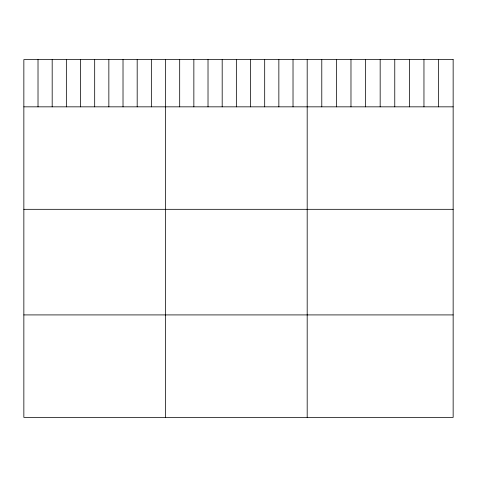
<?xml version="1.0" encoding="UTF-8"?>
<svg xmlns="http://www.w3.org/2000/svg" width="477" height="477" viewBox="0 0 477 477"><rect width="100%" height="100%" fill="white"/><g stroke="black" fill="none" stroke-linecap="round" stroke-linejoin="round"><path stroke-width="0.72" d="M23.85 106.836L453.15 106.836M23.85 209.32L453.15 209.32M23.85 314.915L453.15 314.915M438.554 59.601L438.554 106.836M423.958 59.601L423.958 106.836M409.361 59.601L409.361 106.836M394.765 59.601L394.765 106.836M380.169 59.601L380.169 106.836M365.573 59.601L365.573 106.836M350.977 59.601L350.977 106.836M336.38 59.601L336.38 106.836M321.784 59.601L321.784 106.836M307.188 59.601L307.188 417.399M293.021 59.601L293.021 106.836M278.854 59.601L278.854 106.836M264.687 59.601L264.687 106.836M250.52 59.601L250.52 106.836M236.353 59.601L236.353 106.836M222.187 59.601L222.187 106.836M208.02 59.601L208.02 106.836M193.853 59.601L193.853 106.836M179.686 59.601L179.686 106.836M165.519 59.601L165.519 417.399M151.352 59.601L151.352 106.836M137.185 59.601L137.185 106.836M123.018 59.601L123.018 106.836M108.851 59.601L108.851 106.836M94.684 59.601L94.684 106.836M80.518 59.601L80.518 106.836M66.351 59.601L66.351 106.836M52.184 59.601L52.184 106.836M38.017 59.601L38.017 106.836M453.15 59.601L23.85 59.601L23.85 417.399L453.15 417.399L453.15 59.601"/></g></svg>
